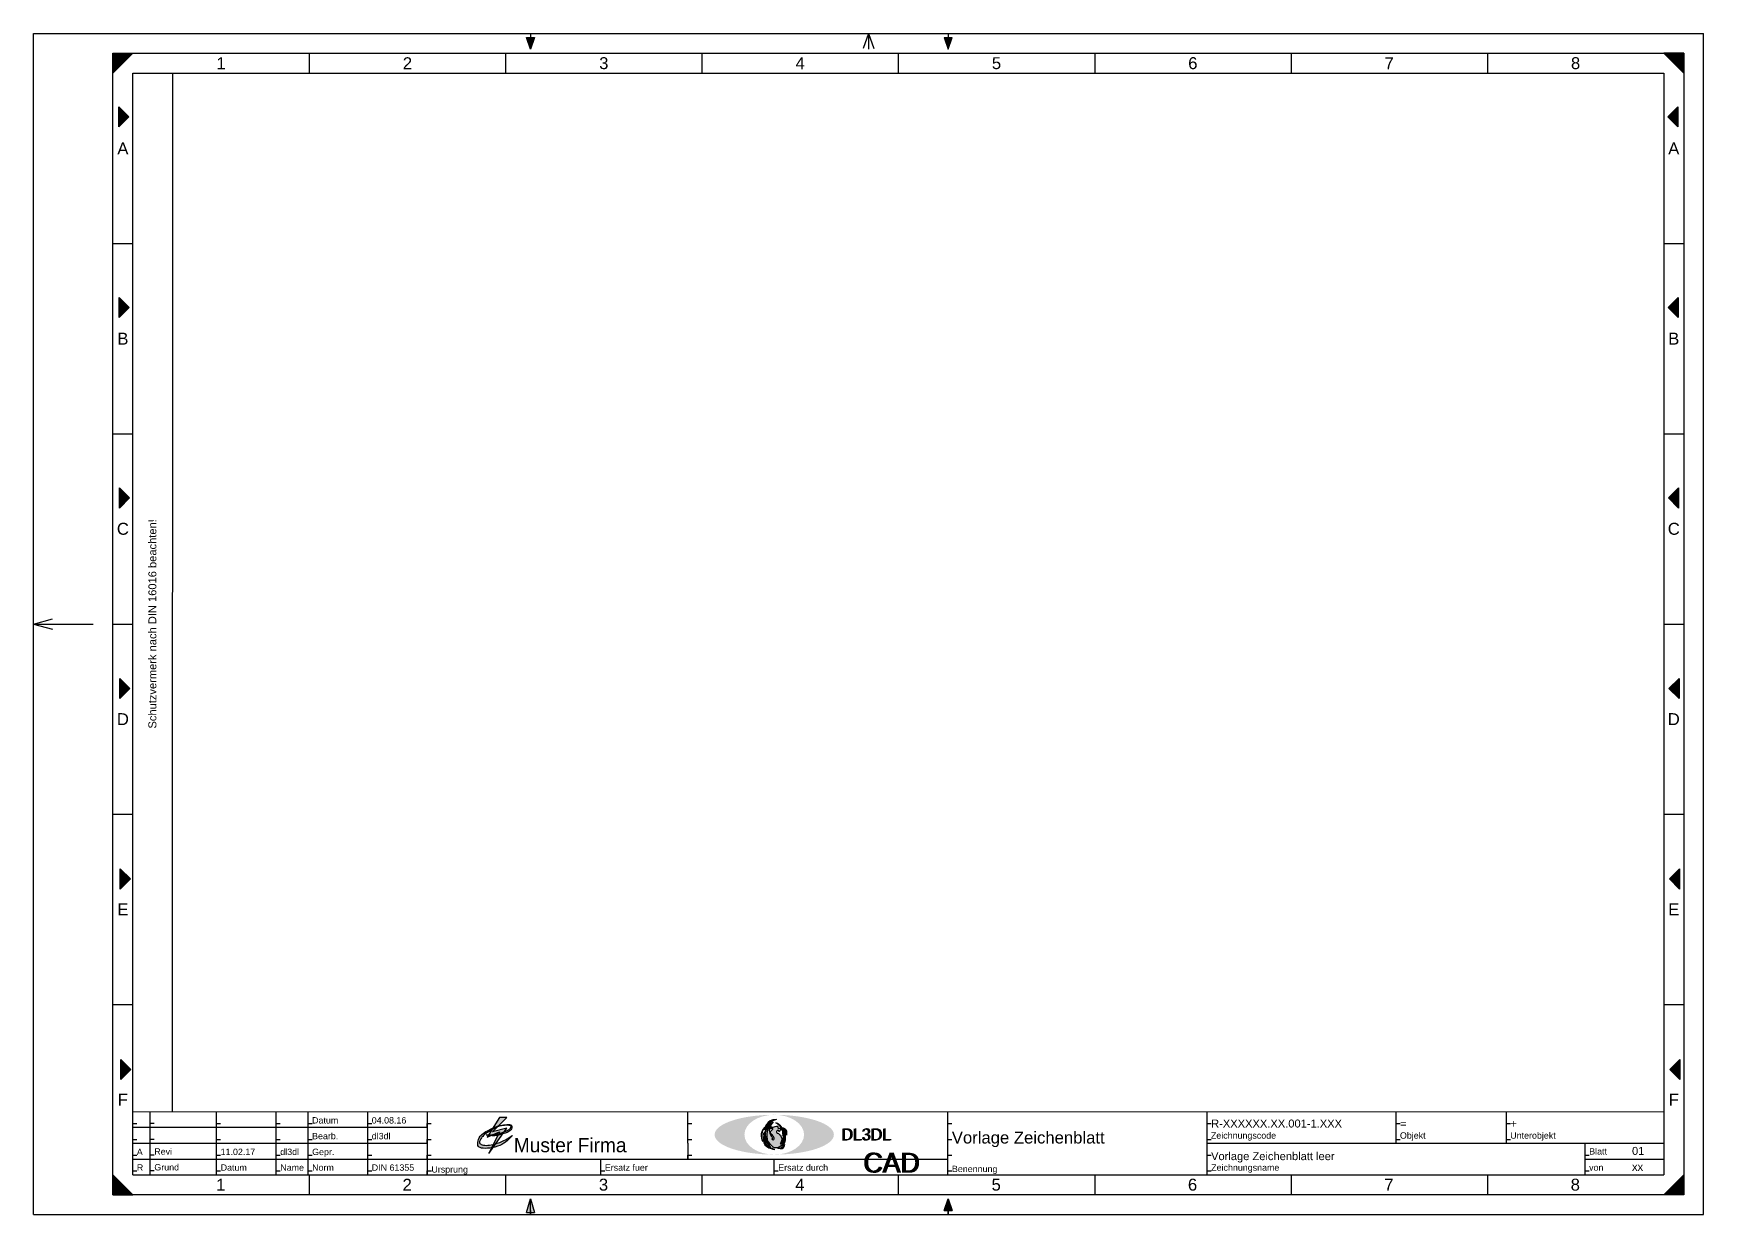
# Model space of a CAD drawing. Header units: millimetres. Extents: x 0 to 420, y 0 to 297.
import ezdxf

# ---------------------------------------------------------------- set-up
doc = ezdxf.new("R2010")
doc.units = ezdxf.units.MM
for name, color, linetype, true_color in [('Blatt beschnitten', 2, 'Continuous', 0xffff00), ('Einpassen', 1, 'Continuous', 0xff0000), ('Faltung Lochung', 3, 'Continuous', 0x00ff00), ('Hilfe', 1, 'Continuous', 0xff0000), ('Logo', 5, 'Continuous', 0x0000ff), ('Logo Text', 1, 'Continuous', 0xff0000), ('Logo_a', 1, 'Continuous', 0xff0000), ('Logo_b', 30, 'Continuous', 0xff7f00), ('Logo_c', 14, 'Continuous', 0x800000), ('Musterlogo AG', 3, 'Continuous', 0x00ff00), ('Musterlogo AG 1', 1, 'Continuous', 0xff0000), ('Musterlogo AG Text', 5, 'Continuous', 0x0000ff), ('pfoenix', 94, 'Continuous', 0x008000), ('PK Text Vorgabe', 1, 'Continuous', 0xff0000), ('Plankopf_elt', 5, 'Continuous', 0x0000ff), ('Rahmen Doppelt', 3, 'Continuous', 0x00ff00), ('Rahmen Raster', 3, 'Continuous', 0x00ff00), ('Rahmen Raster Text', 3, 'Continuous', 0x00ff00), ('Schutzvermerk', 5, 'Continuous', 0x0000ff), ('Tabelle', 5, 'Continuous', 0x0000ff)]:
    doc.layers.add(name, color=color, linetype=linetype, true_color=true_color)
doc.layers.add('PK Text ausgefuellt', color=94, linetype='Continuous', lineweight=25, true_color=0x008000)
doc.styles.add('textstyle10', font='')
doc.styles.add('textstyle11', font='')
doc.styles.add('textstyle12', font='')
doc.styles.add('textstyle13', font='')
doc.styles.add('textstyle14', font='')
doc.styles.add('textstyle15', font='')
doc.styles.add('textstyle16', font='')
doc.styles.add('textstyle17', font='')
doc.styles.add('textstyle18', font='')
doc.styles.add('textstyle19', font='')
doc.styles.add('textstyle20', font='')
doc.styles.add('textstyle21', font='')
doc.styles.add('textstyle22', font='')
doc.styles.add('textstyle23', font='')
doc.styles.add('textstyle24', font='')
doc.styles.add('textstyle25', font='')
doc.styles.add('textstyle26', font='')
doc.styles.add('textstyle27', font='')
doc.styles.add('textstyle28', font='')
doc.styles.add('textstyle29', font='')
doc.styles.add('textstyle30', font='')
doc.styles.add('textstyle31', font='')
doc.styles.add('textstyle32', font='')
doc.styles.add('textstyle33', font='')
doc.styles.add('textstyle34', font='')
doc.styles.add('textstyle35', font='')
doc.styles.add('textstyle36', font='')
doc.styles.add('textstyle37', font='')
doc.styles.add('textstyle38', font='')
doc.styles.add('textstyle39', font='')
doc.styles.add('textstyle40', font='')
doc.styles.add('textstyle41', font='')
doc.styles.add('textstyle42', font='')
doc.styles.add('textstyle43', font='')
doc.styles.add('textstyle44', font='')
doc.styles.add('textstyle45', font='')
doc.styles.add('textstyle46', font='')
doc.styles.add('textstyle47', font='')
doc.styles.add('textstyle48', font='')
doc.styles.add('textstyle49', font='')
doc.styles.add('textstyle50', font='')
doc.styles.add('textstyle51', font='')
doc.styles.add('textstyle52', font='')
doc.styles.add('textstyle53', font='')
doc.styles.add('textstyle54', font='')
doc.styles.add('textstyle55', font='')
doc.styles.add('textstyle56', font='')
doc.styles.add('textstyle57', font='')
doc.styles.add('textstyle58', font='')
doc.styles.add('textstyle59', font='')
doc.styles.add('textstyle60', font='')
doc.styles.add('textstyle61', font='')
doc.styles.add('textstyle62', font='')
doc.styles.add('textstyle63', font='')
doc.styles.add('textstyle64', font='')
doc.styles.add('textstyle65', font='')
doc.styles.add('textstyle66', font='')
doc.styles.add('textstyle67', font='')
doc.styles.add('textstyle68', font='')
doc.styles.add('textstyle69', font='')
doc.styles.add('textstyle7', font='')
doc.styles.add('textstyle70', font='')
doc.styles.add('textstyle71', font='')
doc.styles.add('textstyle72', font='')
doc.styles.add('textstyle8', font='')
doc.styles.add('textstyle9', font='')
doc.styles.get('textstyle10').set_extended_font_data('Liberation Sans')
doc.styles.get('textstyle11').set_extended_font_data('Liberation Sans')
doc.styles.get('textstyle12').set_extended_font_data('Liberation Sans')
doc.styles.get('textstyle13').set_extended_font_data('Liberation Sans')
doc.styles.get('textstyle14').set_extended_font_data('Liberation Sans')
doc.styles.get('textstyle15').set_extended_font_data('Liberation Sans')
doc.styles.get('textstyle16').set_extended_font_data('LiberationSans-Regular.ttf')
doc.styles.get('textstyle17').set_extended_font_data('Liberation Sans')
doc.styles.get('textstyle18').set_extended_font_data('Liberation Sans')
doc.styles.get('textstyle19').set_extended_font_data('Liberation Sans')
doc.styles.get('textstyle20').set_extended_font_data('Liberation Sans')
doc.styles.get('textstyle21').set_extended_font_data('Liberation Sans')
doc.styles.get('textstyle22').set_extended_font_data('Liberation Sans')
doc.styles.get('textstyle23').set_extended_font_data('Liberation Sans')
doc.styles.get('textstyle24').set_extended_font_data('Liberation Sans')
doc.styles.get('textstyle25').set_extended_font_data('Liberation Sans')
doc.styles.get('textstyle26').set_extended_font_data('Liberation Sans')
doc.styles.get('textstyle27').set_extended_font_data('Liberation Sans')
doc.styles.get('textstyle28').set_extended_font_data('Liberation Sans')
doc.styles.get('textstyle29').set_extended_font_data('Liberation Sans')
doc.styles.get('textstyle30').set_extended_font_data('Liberation Sans')
doc.styles.get('textstyle31').set_extended_font_data('Liberation Sans')
doc.styles.get('textstyle32').set_extended_font_data('Liberation Sans')
doc.styles.get('textstyle33').set_extended_font_data('Liberation Sans')
doc.styles.get('textstyle34').set_extended_font_data('Liberation Sans')
doc.styles.get('textstyle35').set_extended_font_data('Liberation Sans')
doc.styles.get('textstyle36').set_extended_font_data('Liberation Sans')
doc.styles.get('textstyle37').set_extended_font_data('Liberation Sans')
doc.styles.get('textstyle38').set_extended_font_data('Liberation Sans')
doc.styles.get('textstyle39').set_extended_font_data('Liberation Sans')
doc.styles.get('textstyle40').set_extended_font_data('Liberation Sans')
doc.styles.get('textstyle41').set_extended_font_data('Liberation Sans')
doc.styles.get('textstyle42').set_extended_font_data('Liberation Sans')
doc.styles.get('textstyle43').set_extended_font_data('Liberation Sans')
doc.styles.get('textstyle44').set_extended_font_data('Liberation Sans')
doc.styles.get('textstyle45').set_extended_font_data('Liberation Sans')
doc.styles.get('textstyle46').set_extended_font_data('Liberation Sans')
doc.styles.get('textstyle47').set_extended_font_data('Liberation Sans')
doc.styles.get('textstyle48').set_extended_font_data('Liberation Sans')
doc.styles.get('textstyle49').set_extended_font_data('Liberation Sans')
doc.styles.get('textstyle50').set_extended_font_data('Liberation Sans')
doc.styles.get('textstyle51').set_extended_font_data('Liberation Sans')
doc.styles.get('textstyle52').set_extended_font_data('Liberation Sans')
doc.styles.get('textstyle53').set_extended_font_data('Liberation Sans')
doc.styles.get('textstyle54').set_extended_font_data('Liberation Sans')
doc.styles.get('textstyle55').set_extended_font_data('Liberation Sans')
doc.styles.get('textstyle56').set_extended_font_data('Liberation Sans')
doc.styles.get('textstyle57').set_extended_font_data('Liberation Sans')
doc.styles.get('textstyle58').set_extended_font_data('Liberation Sans')
doc.styles.get('textstyle59').set_extended_font_data('Liberation Sans')
doc.styles.get('textstyle60').set_extended_font_data('Liberation Sans')
doc.styles.get('textstyle61').set_extended_font_data('Liberation Sans')
doc.styles.get('textstyle62').set_extended_font_data('Liberation Sans')
doc.styles.get('textstyle63').set_extended_font_data('Liberation Sans')
doc.styles.get('textstyle64').set_extended_font_data('Liberation Sans')
doc.styles.get('textstyle65').set_extended_font_data('URW Chancery L')
doc.styles.get('textstyle66').set_extended_font_data('URW Chancery L')
doc.styles.get('textstyle67').set_extended_font_data('URW Chancery L')
doc.styles.get('textstyle68').set_extended_font_data('URW Chancery L')
doc.styles.get('textstyle69').set_extended_font_data('Liberation Sans')
doc.styles.get('textstyle7').set_extended_font_data('Liberation Sans')
doc.styles.get('textstyle70').set_extended_font_data('Liberation Sans')
doc.styles.get('textstyle71').set_extended_font_data('Liberation Sans')
doc.styles.get('textstyle72').set_extended_font_data('URW Chancery L')
doc.styles.get('textstyle8').set_extended_font_data('Liberation Sans')
doc.styles.get('textstyle9').set_extended_font_data('Liberation Sans')

msp = doc.modelspace()

# ---------------------------------------------------------------- hatches: boundary and pattern name
at = {"layer": 'Einpassen'}
for points in [[(21.47, 273.47), (24, 276), (21.47, 278.53)], [(413.53, 278.53), (411, 276), (413.53, 273.47)], [(21.56, 225.56), (24.1, 228.1), (21.56, 230.63)], [(413.63, 230.63), (411.1, 228.1), (413.63, 225.56)], [(21.66, 177.66), (24.19, 180.2), (21.66, 182.73)], [(413.73, 182.73), (411.19, 180.2), (413.73, 177.66)], [(21.76, 129.76), (24.29, 132.3), (21.76, 134.83)], [(413.82, 134.83), (411.29, 132.3), (413.82, 129.76)], [(21.85, 81.86), (24.39, 84.39), (21.85, 86.93)], [(413.92, 86.93), (411.39, 84.39), (413.92, 81.86)], [(21.95, 33.96), (24.48, 36.49), (21.95, 39.03)], [(414.02, 39.03), (411.48, 36.49), (414.02, 33.96)]]:
    msp.add_hatch(color=256, dxfattribs=at).paths.add_polyline_path(points)
at = {"layer": 'Faltung Lochung'}
for points in [[(126, 296), (125, 293), (124, 296)], [(229, 296), (230, 293), (231, 296)], [(229, 1), (230, 4), (231, 1)]]:
    msp.add_hatch(color=256, dxfattribs=at).paths.add_polyline_path(points)
h = msp.add_hatch(color=256, dxfattribs=at)
h.paths.add_polyline_path([(124, 0.5), (125, 4), (126, 0.5)])
h.paths.add_polyline_path([(229, 1), (230, 4), (231, 1)])
at = {"layer": 'Logo_a'}
h = msp.add_hatch(color=256, dxfattribs=at)
edge = h.paths.add_edge_path()
edge.add_ellipse((186.3, 20.09), major_axis=(12.5, 0), ratio=0.4, start_angle=0, end_angle=360)
edge = h.paths.add_edge_path()
edge.add_ellipse((186.3, 20.09), major_axis=(10, 0), ratio=0.5, start_angle=0, end_angle=360)
at = {"layer": 'Logo_b'}
h = msp.add_hatch(color=256, dxfattribs=at)
edge = h.paths.add_edge_path()
edge.add_ellipse((186.3, 20.09), major_axis=(10, 0), ratio=0.5, start_angle=0, end_angle=360)
edge = h.paths.add_edge_path()
edge.add_ellipse((186.3, 20.09), major_axis=(7.5, 0), ratio=0.666667, start_angle=0, end_angle=360)
at = {"layer": 'Logo_c'}
h = msp.add_hatch(color=256, dxfattribs=at)
edge = h.paths.add_edge_path()
edge.add_ellipse((186.3, 20.09), major_axis=(12.5, 0), ratio=0.4, start_angle=0, end_angle=360)
edge = h.paths.add_edge_path()
edge.add_ellipse((186.3, 20.09), major_axis=(15, 0), ratio=0.333333, start_angle=0, end_angle=360)
at = {"layer": 'Musterlogo AG'}
h = msp.add_hatch(color=256, dxfattribs=at)
edge = h.paths.add_edge_path()
edge.add_spline(control_points=[(113.89, 20.06), (115.53, 19.65), (116.85, 19.96), (119.34, 20.62), (120.46, 21.54), (120.31, 22.6), (119.7, 22.66), (117.66, 22.55), (116.39, 22.2), (112.68, 20.37), (111.87, 18.99), (111.61, 17.21), (112.48, 16.65), (114.71, 16.6), (117.41, 17.32), (119.19, 18.49), (120.46, 19.91), (120.46, 19.91), (118.63, 18.74), (117.26, 18.13), (115.99, 17.72), (114.26, 17.32), (112.68, 17.52), (112.07, 17.98), (112.27, 18.69), (112.73, 19.44), (113.63, 20.34), (115.54, 21.48), (116.51, 22.09), (117.35, 22.29), (118.03, 22.41), (118.84, 22.48), (119.63, 22.45), (119.99, 22.36), (120.19, 22.17), (120.09, 21.8), (119.48, 21.24), (118.78, 20.96), (117.96, 20.64), (117.04, 20.35), (115.98, 20.16), (115.08, 20.04), (113.89, 20.06), (113.89, 20.06)], knot_values=[0, 0, 0, 0, 1, 2, 3, 4, 5, 6, 7, 8, 9, 10, 11, 12, 13, 14, 15, 16, 17, 18, 19, 20, 21, 22, 23, 24, 25, 26, 27, 28, 29, 30, 31, 32, 33, 34, 35, 36, 37, 38, 39, 40, 41, 41, 41, 41], degree=3, periodic=0)
h = msp.add_hatch(color=256, dxfattribs=at)
edge = h.paths.add_edge_path()
edge.add_spline(control_points=[(113.89, 20.06), (115.53, 19.65), (116.85, 19.96), (119.34, 20.62), (120.46, 21.54), (120.31, 22.6), (119.7, 22.66), (117.66, 22.55), (116.39, 22.2), (112.68, 20.37), (111.87, 18.99), (111.61, 17.21), (112.48, 16.65), (114.71, 16.6), (117.41, 17.32), (119.19, 18.49), (120.46, 19.91), (120.46, 19.91), (118.63, 18.74), (117.26, 18.13), (115.99, 17.72), (114.26, 17.32), (112.68, 17.52), (112.07, 17.98), (112.27, 18.69), (112.73, 19.44), (113.63, 20.34), (115.54, 21.48), (116.51, 22.09), (117.35, 22.29), (118.03, 22.41), (118.84, 22.48), (119.63, 22.45), (119.99, 22.36), (120.19, 22.17), (120.09, 21.8), (119.48, 21.24), (118.78, 20.96), (117.96, 20.64), (117.04, 20.35), (115.98, 20.16), (115.08, 20.04), (113.89, 20.06), (113.89, 20.06)], knot_values=[0, 0, 0, 0, 1, 2, 3, 4, 5, 6, 7, 8, 9, 10, 11, 12, 13, 14, 15, 16, 17, 18, 19, 20, 21, 22, 23, 24, 25, 26, 27, 28, 29, 30, 31, 32, 33, 34, 35, 36, 37, 38, 39, 40, 41, 41, 41, 41], degree=3, periodic=0)
at = {"layer": 'Musterlogo AG 1'}
msp.add_hatch(color=256, dxfattribs=at).paths.add_polyline_path([(117.23, 24.39), (114.08, 19.44), (117.23, 20.79), (114.53, 15.39), (119.03, 21.69), (115.43, 20.79), (119.03, 24.39)])
at = {"layer": 'pfoenix'}
h = msp.add_hatch(color=256, dxfattribs=at)
edge = h.paths.add_edge_path()
edge.add_spline(control_points=[(183.82, 21.9), (182.49, 20.64), (183.14, 18.52), (183.43, 18.37)], knot_values=[0, 0, 0, 0, 1, 1, 1, 1], degree=3, periodic=0)
edge.add_spline(control_points=[(183.43, 18.37), (183.34, 18.45), (182.69, 20.57), (183.82, 21.9)], knot_values=[0, 0, 0, 0, 1, 1, 1, 1], degree=3, periodic=0)
h = msp.add_hatch(color=256, dxfattribs=at)
edge = h.paths.add_edge_path()
edge.add_spline(control_points=[(185.63, 19.61), (185.96, 19.4), (185.73, 19.01), (185.73, 19.01), (185.73, 19.01), (185.81, 18.81), (186.33, 18.8), (186.25, 19.29), (186.15, 19.61), (185.72, 20.04), (185.38, 20.33), (185.25, 20.72), (185.51, 21.12), (185.92, 21.39), (186, 21.5), (185.94, 21.64), (185.7, 21.63), (185.49, 21.58), (185.31, 21.67), (185.35, 21.97), (185.63, 22.1), (185.63, 22.12), (185.63, 22.1), (185.56, 21.98), (185.44, 21.89), (185.54, 21.8), (185.86, 21.89), (186.23, 22.09), (186.9, 22.23), (187.15, 22.2), (187.18, 22.14), (187.21, 21.92), (187.13, 21.75), (187.46, 21.78), (187.69, 21.68), (187.88, 21.48), (187.84, 21.17), (187.62, 20.89), (187.53, 20.82), (187.53, 20.82), (187.5, 20.98), (187.45, 21.16), (187.25, 21.2), (186.98, 21.15), (186.86, 20.89), (186.87, 20.56), (187.11, 20.46), (187.6, 20.29), (187.84, 19.99)], knot_values=[0, 0, 0, 0, 1, 2, 3, 4, 5, 6, 7, 8, 9, 10, 11, 12, 13, 14, 15, 16, 17, 18, 19, 20, 21, 22, 23, 24, 25, 26, 27, 28, 29, 30, 31, 32, 33, 34, 35, 36, 37, 38, 39, 40, 41, 42, 43, 44, 45, 46, 46, 46, 46], degree=3, periodic=0)
edge.add_spline(control_points=[(187.84, 19.99), (188.06, 19.6), (188.22, 19.06), (188.13, 18.53), (187.94, 18.06), (187.77, 17.77), (187.77, 17.77), (188.34, 18.11), (188.49, 18.69), (188.48, 19.14), (188.43, 19.27), (188.6, 18.97), (188.62, 18.44), (188.51, 18.1), (188.05, 17.25), (187.56, 16.93), (187.02, 16.78), (186.37, 16.78), (185.95, 16.98), (185.95, 16.98), (185.95, 16.98)], knot_values=[0, 0, 0, 0, 1, 2, 3, 4, 5, 6, 7, 8, 9, 10, 11, 12, 13, 14, 15, 16, 17, 18, 18, 18, 18], degree=3, periodic=0)
edge.add_spline(control_points=[(185.95, 16.98), (185.95, 16.98), (185.9, 16.95), (182.69, 20.64), (186.02, 23.3)], knot_values=[0, 0, 0, 0, 1, 2, 2, 2, 2], degree=3, periodic=0)
edge.add_spline(control_points=[(186.02, 23.3), (184.56, 21.4), (185.63, 19.61), (185.63, 19.61), (185.63, 19.61), (185.63, 19.61), (185.63, 19.61)], knot_values=[0, 0, 0, 0, 1, 2, 3, 4, 4, 4, 4], degree=3, periodic=0)
h = msp.add_hatch(color=256, dxfattribs=at)
edge = h.paths.add_edge_path()
edge.add_spline(control_points=[(185.53, 23.35), (183.88, 20.14), (185.42, 16.81), (185.41, 16.79), (185.41, 16.79), (183.03, 20.19), (185.53, 23.35), (185.53, 23.35), (185.53, 23.35)], knot_values=[0, 0, 0, 0, 1, 2, 3, 4, 5, 6, 6, 6, 6], degree=3, periodic=0)
h = msp.add_hatch(color=256, dxfattribs=at)
edge = h.paths.add_edge_path()
edge.add_spline(control_points=[(186.87, 23.95), (184.67, 23.42), (183.85, 21.3), (183.85, 21.3)], knot_values=[0, 0, 0, 0, 1, 1, 1, 1], degree=3, periodic=0)
edge.add_spline(control_points=[(183.85, 21.3), (183.88, 21.46), (184.18, 23.94), (186.87, 23.95)], knot_values=[0, 0, 0, 0, 1, 1, 1, 1], degree=3, periodic=0)
h = msp.add_hatch(color=256, dxfattribs=at)
edge = h.paths.add_edge_path()
edge.add_spline(control_points=[(188.34, 20.8), (188.38, 20.53), (188.41, 20.32), (188.44, 19.98), (188.44, 19.73), (188.44, 19.73), (188.44, 19.73), (188.56, 20.08), (188.56, 20.5), (188.47, 21.24), (188.24, 21.91), (188.03, 22.25), (187.47, 22.71), (186.72, 23.04), (186.72, 23.04), (186.72, 23.04)], knot_values=[0, 0, 0, 0, 1, 2, 3, 4, 5, 6, 7, 8, 9, 10, 11, 12, 13, 13, 13, 13], degree=3, periodic=0)
edge.add_spline(control_points=[(186.72, 23.04), (187.17, 22.81), (187.43, 22.55), (187.7, 22.21), (187.97, 21.85), (188.22, 21.28), (188.34, 20.8)], knot_values=[0, 0, 0, 0, 1, 2, 3, 4, 4, 4, 4], degree=3, periodic=0)
h = msp.add_hatch(color=256, dxfattribs=at)
edge = h.paths.add_edge_path()
edge.add_spline(control_points=[(189.05, 19.01), (189.03, 18.59), (188.9, 18.03), (188.72, 17.71), (188.33, 17.34), (188.1, 17.12), (188.1, 17.12), (188.26, 17.41), (188.48, 17.76), (188.61, 18.11), (188.62, 18.44), (188.47, 19.2)], knot_values=[0, 0, 0, 0, 1, 2, 3, 4, 5, 6, 7, 8, 9, 9, 9, 9], degree=3, periodic=0)
edge.add_spline(control_points=[(188.47, 19.2), (188.68, 19.31), (188.72, 19.54), (188.75, 20.24), (188.71, 20.87), (188.69, 21.21), (188.47, 21.88), (188.34, 21.97), (188.72, 21.49), (188.84, 21.16), (188.97, 20.69), (189.04, 20.23), (189.07, 19.6), (189.05, 19.01)], knot_values=[0, 0, 0, 0, 1, 2, 3, 4, 5, 6, 7, 8, 9, 10, 11, 11, 11, 11], degree=3, periodic=0)
h = msp.add_hatch(color=256, dxfattribs=at)
edge = h.paths.add_edge_path()
edge.add_spline(control_points=[(189.35, 19.97), (189.34, 20.41), (189.28, 20.7), (189.21, 21.03), (189.08, 21.3), (188.78, 21.72), (188.78, 21.72), (188.78, 21.72)], knot_values=[0, 0, 0, 0, 1, 2, 3, 4, 5, 5, 5, 5], degree=3, periodic=0)
edge.add_spline(control_points=[(188.78, 21.72), (189.48, 21.38), (189.35, 19.97), (189.35, 19.97), (189.35, 19.97)], knot_values=[0, 0, 0, 0, 1, 2, 2, 2, 2], degree=3, periodic=0)
h = msp.add_hatch(color=256, dxfattribs=at)
edge = h.paths.add_edge_path()
edge.add_spline(control_points=[(183.67, 20.57), (183.75, 17.43), (186.48, 16.35), (186.48, 16.35), (186.48, 16.35), (183.41, 17.11), (183.69, 20.53), (183.69, 20.53), (183.67, 20.57)], knot_values=[0, 0, 0, 0, 1, 2, 3, 4, 5, 6, 6, 6, 6], degree=3, periodic=0)
h = msp.add_hatch(color=256, dxfattribs=at)
edge = h.paths.add_edge_path()
edge.add_spline(control_points=[(187.35, 16.64), (187.65, 16.52), (188.14, 16.51), (188.41, 16.59), (188.66, 16.86), (188.81, 17.24), (188.83, 17.52), (188.86, 17.64), (188.86, 17.64), (188.86, 17.64), (188.76, 17.39), (188.68, 17.31), (188.48, 17.06), (188.27, 16.92), (188.07, 16.83), (187.76, 16.73), (187.46, 16.71), (187.35, 16.71), (187.24, 16.72), (187.24, 16.71), (187.24, 16.71), (187.3, 16.66), (187.35, 16.64), (187.35, 16.64), (187.35, 16.64)], knot_values=[0, 0, 0, 0, 1, 2, 3, 4, 5, 6, 7, 8, 9, 10, 11, 12, 13, 14, 15, 16, 17, 18, 19, 20, 21, 22, 22, 22, 22], degree=3, periodic=0)
at = {"layer": 'Rahmen Raster Text'}
for points in [[(20, 292), (20, 287), (25, 292)], [(415, 292), (410, 292), (415, 287)], [(20, 5), (25, 5), (20, 10)], [(20, 5), (25, 5), (20, 10)], [(415, 5), (415, 10), (410, 5)], [(415, 5), (415, 10), (410, 5)]]:
    msp.add_hatch(color=256, dxfattribs=at).paths.add_polyline_path(points)

# ---------------------------------------------------------------- linework, layer by layer
at = {"layer": 'Blatt beschnitten'}
for p, q in [((0, 297), (420, 297)), ((0, 0), (0, 297)), ((420, 0), (420, 297)), ((0, 0), (420, 0))]:
    msp.add_line(p, q, dxfattribs=at)
at = {"layer": 'Einpassen'}
for p, q in [((21.47, 273.47), (21.47, 278.53)), ((24, 276), (21.47, 278.53)), ((413.53, 278.53), (411, 276)), ((413.53, 278.53), (413.53, 273.47)), ((21.47, 273.47), (24, 276)), ((411, 276), (413.53, 273.47)), ((21.56, 225.56), (21.56, 230.63)), ((24.1, 228.1), (21.56, 230.63)), ((21.56, 225.56), (24.1, 228.1)), ((413.63, 230.63), (411.1, 228.1)), ((411.1, 228.1), (413.63, 225.56)), ((413.63, 230.63), (413.63, 225.56)), ((21.66, 177.66), (21.66, 182.73)), ((24.19, 180.2), (21.66, 182.73)), ((413.73, 182.73), (411.19, 180.2)), ((413.73, 182.73), (413.73, 177.66)), ((21.66, 177.66), (24.19, 180.2)), ((411.19, 180.2), (413.73, 177.66)), ((21.76, 129.76), (21.76, 134.83)), ((24.29, 132.3), (21.76, 134.83)), ((413.82, 134.83), (411.29, 132.3)), ((413.82, 134.83), (413.82, 129.76)), ((21.76, 129.76), (24.29, 132.3)), ((411.29, 132.3), (413.82, 129.76)), ((21.85, 81.86), (21.85, 86.93)), ((24.39, 84.39), (21.85, 86.93)), ((21.85, 81.86), (24.39, 84.39)), ((413.92, 86.93), (411.39, 84.39)), ((411.39, 84.39), (413.92, 81.86)), ((413.92, 86.93), (413.92, 81.86)), ((21.95, 33.96), (21.95, 39.03)), ((24.48, 36.49), (21.95, 39.03)), ((414.02, 39.03), (411.48, 36.49)), ((414.02, 39.03), (414.02, 33.96)), ((21.95, 33.96), (24.48, 36.49)), ((411.48, 36.49), (414.02, 33.96))]:
    msp.add_line(p, q, dxfattribs=at)
at = {"layer": 'Faltung Lochung'}
for p, q in [((124, 296), (126, 296)), ((125, 293), (124, 296)), ((125, 297), (125, 293)), ((125, 297), (125, 296)), ((126, 296), (125, 293)), ((210, 297), (208.63, 293.24)), ((210, 297), (210, 293)), ((210, 297), (211.37, 293.24)), ((229, 296), (231, 296)), ((229, 296), (230, 293)), ((230, 297), (230, 293)), ((230, 297), (230, 296)), ((230, 293), (231, 296)), ((0, 148.5), (4.83, 149.79)), ((0, 148.5), (15, 148.5)), ((0, 148.5), (4.83, 147.21)), ((124, 0.5), (125, 4)), ((124, 0.5), (126, 0.5)), ((125, 0), (125, 4)), ((125, 4), (126, 0.5)), ((125, 1), (125, 0)), ((229, 1), (230, 4)), ((229, 1), (231, 1)), ((230, 0), (230, 4)), ((230, 4), (231, 1)), ((230, 1), (230, 0))]:
    msp.add_line(p, q, dxfattribs=at)
at = {"layer": 'Hilfe'}
for p, q in [((25, 287), (35, 287)), ((25, 21.88), (25, 22.88)), ((25, 22.88), (26, 22.88)), ((29.4, 21.95), (29.4, 22.95)), ((29.4, 22.95), (30.4, 22.95)), ((46.08, 21.88), (46.08, 22.88)), ((46.08, 22.88), (47.08, 22.88)), ((61.08, 21.88), (61.08, 22.88)), ((61.08, 22.88), (62.08, 22.88)), ((69.08, 21.88), (69.08, 22.88)), ((69.08, 22.88), (70.08, 22.88)), ((84.08, 21.88), (84.08, 22.88)), ((84.08, 22.88), (85.08, 22.88)), ((99.05, 21.88), (99.05, 22.88)), ((99.05, 22.88), (100.05, 22.88)), ((164.56, 21.88), (164.56, 22.88)), ((164.56, 22.88), (165.56, 22.88)), ((229.95, 21.88), (229.95, 22.88)), ((229.95, 22.88), (230.95, 22.88)), ((295.16, 21.88), (295.16, 22.88)), ((295.16, 22.88), (296.16, 22.88)), ((342.69, 21.88), (342.69, 22.88)), ((342.69, 22.88), (343.69, 22.88)), ((370.44, 21.88), (370.44, 22.88)), ((370.44, 22.88), (371.44, 22.88)), ((25, 17.92), (25, 18.92)), ((25, 18.92), (26, 18.92)), ((29.4, 17.99), (29.4, 18.99)), ((29.4, 18.99), (30.4, 18.99)), ((46.08, 17.92), (46.08, 18.92)), ((46.08, 18.92), (47.08, 18.92)), ((61.08, 17.92), (61.08, 18.92)), ((61.08, 18.92), (62.08, 18.92)), ((69.08, 17.92), (69.08, 18.92)), ((69.08, 18.92), (70.08, 18.92)), ((84.08, 17.92), (84.08, 18.92)), ((84.08, 18.92), (85.08, 18.92)), ((99.05, 17.92), (99.05, 18.92)), ((99.05, 18.92), (100.05, 18.92)), ((164.56, 17.92), (164.56, 18.92)), ((164.56, 18.92), (165.56, 18.92)), ((229.95, 17.92), (229.95, 18.92)), ((229.95, 18.92), (230.95, 18.92)), ((295.16, 17.92), (295.16, 18.92)), ((295.16, 18.92), (296.16, 18.92)), ((342.69, 17.92), (342.69, 18.92)), ((342.69, 18.92), (343.69, 18.92)), ((370.44, 17.92), (370.44, 18.92)), ((370.44, 18.92), (371.44, 18.92)), ((25, 13.96), (25, 14.96)), ((25, 14.96), (26, 14.96)), ((29.4, 14.03), (29.4, 15.03)), ((29.4, 15.03), (30.4, 15.03)), ((46.08, 13.96), (46.08, 14.96)), ((46.08, 14.96), (47.08, 14.96)), ((61.08, 13.96), (61.08, 14.96)), ((61.08, 14.96), (62.08, 14.96)), ((69.08, 13.96), (69.08, 14.96)), ((69.08, 14.96), (70.08, 14.96)), ((84.08, 13.96), (84.08, 14.96)), ((84.08, 14.96), (85.08, 14.96)), ((99.05, 13.96), (99.05, 14.96)), ((99.05, 14.96), (100.05, 14.96)), ((164.56, 13.96), (164.56, 14.96)), ((164.56, 14.96), (165.56, 14.96)), ((229.95, 13.96), (229.95, 14.96)), ((229.95, 14.96), (230.95, 14.96)), ((295.16, 13.96), (295.16, 14.96)), ((295.16, 14.96), (296.16, 14.96)), ((390.2, 13.96), (390.2, 14.96)), ((390.2, 14.96), (391.2, 14.96)), ((25, 10), (25, 11)), ((25, 11), (26, 11)), ((29.4, 10.07), (29.4, 11.07)), ((29.4, 11.07), (30.4, 11.07)), ((46.08, 10), (46.08, 11)), ((46.08, 11), (47.08, 11)), ((61.08, 10), (61.08, 11)), ((61.08, 11), (62.08, 11)), ((69.08, 10), (69.08, 11)), ((69.08, 11), (70.08, 11)), ((84.08, 10), (84.08, 11)), ((84.08, 11), (85.08, 11)), ((99.05, 10), (99.05, 11)), ((99.05, 11), (100.05, 11)), ((99.08, 10), (99.08, 11)), ((99.08, 11), (100.08, 11)), ((142.68, 10), (142.68, 11)), ((142.68, 11), (143.68, 11)), ((186.28, 10), (186.28, 11)), ((186.28, 11), (187.28, 11)), ((229.95, 10), (229.95, 11)), ((229.95, 11), (230.95, 11)), ((295.16, 10), (295.16, 11)), ((295.16, 11), (296.16, 11)), ((390.2, 10), (390.2, 11)), ((390.2, 11), (391.2, 11))]:
    msp.add_line(p, q, dxfattribs=at)
at = {"layer": 'Musterlogo AG'}
msp.add_open_spline([(113.89, 20.06), (115.53, 19.65), (116.85, 19.96), (119.34, 20.62), (120.46, 21.54), (120.31, 22.6), (119.7, 22.66), (117.66, 22.55), (116.39, 22.2), (112.68, 20.37), (111.87, 18.99), (111.61, 17.21), (112.48, 16.65), (114.71, 16.6), (117.41, 17.32), (119.19, 18.49), (120.46, 19.91), (120.46, 19.91), (118.63, 18.74), (117.26, 18.13), (115.99, 17.72), (114.26, 17.32), (112.68, 17.52), (112.07, 17.98), (112.27, 18.69), (112.73, 19.44), (113.63, 20.34), (115.54, 21.48), (116.51, 22.09), (117.35, 22.29), (118.03, 22.41), (118.84, 22.48), (119.63, 22.45), (119.99, 22.36), (120.19, 22.17), (120.09, 21.8), (119.48, 21.24), (118.78, 20.96), (117.96, 20.64), (117.04, 20.35), (115.98, 20.16), (115.08, 20.04), (113.89, 20.06), (113.89, 20.06)], degree=3, dxfattribs=at)
at = {"layer": 'Musterlogo AG 1'}
for p, q in [((117.23, 24.39), (114.08, 19.44)), ((114.53, 15.39), (119.03, 21.69)), ((115.43, 20.79), (119.03, 24.39)), ((119.03, 21.69), (115.43, 20.79)), ((119.03, 24.39), (117.23, 24.39)), ((114.08, 19.44), (117.23, 20.79)), ((117.23, 20.79), (114.53, 15.39))]:
    msp.add_line(p, q, dxfattribs=at)
at = {"layer": 'pfoenix'}
for points in [[(183.82, 21.9), (182.49, 20.64), (183.14, 18.52), (183.43, 18.37)], [(186.02, 23.3), (182.69, 20.64), (185.9, 16.95), (185.95, 16.98), (185.95, 16.98)], [(183.82, 21.9), (182.69, 20.57), (183.34, 18.45), (183.43, 18.37)], [(185.53, 23.35), (183.88, 20.14), (185.42, 16.81), (185.41, 16.79), (185.41, 16.79), (183.03, 20.19), (185.53, 23.35), (185.53, 23.35), (185.53, 23.35)], [(186.87, 23.95), (184.18, 23.94), (183.88, 21.46), (183.85, 21.3)], [(186.87, 23.95), (184.67, 23.42), (183.85, 21.3), (183.85, 21.3)], [(186.02, 23.3), (184.56, 21.4), (185.63, 19.61), (185.63, 19.61), (185.63, 19.61), (185.63, 19.61), (185.63, 19.61)], [(185.63, 19.61), (185.96, 19.4), (185.73, 19.01), (185.73, 19.01), (185.73, 19.01), (185.81, 18.81), (186.33, 18.8), (186.25, 19.29), (186.15, 19.61), (185.72, 20.04), (185.38, 20.33), (185.25, 20.72), (185.51, 21.12), (185.92, 21.39), (186, 21.5), (185.94, 21.64), (185.7, 21.63), (185.49, 21.58), (185.31, 21.67), (185.35, 21.97), (185.63, 22.1), (185.63, 22.12), (185.63, 22.1), (185.56, 21.98), (185.44, 21.89), (185.54, 21.8), (185.86, 21.89), (186.23, 22.09), (186.9, 22.23), (187.15, 22.2), (187.18, 22.14), (187.21, 21.92), (187.13, 21.75), (187.46, 21.78), (187.69, 21.68), (187.88, 21.48), (187.84, 21.17), (187.62, 20.89), (187.53, 20.82), (187.53, 20.82), (187.5, 20.98), (187.45, 21.16), (187.25, 21.2), (186.98, 21.15), (186.86, 20.89), (186.87, 20.56), (187.11, 20.46), (187.6, 20.29), (187.84, 19.99)], [(186.72, 23.04), (187.17, 22.81), (187.43, 22.55), (187.7, 22.21), (187.97, 21.85), (188.22, 21.28), (188.34, 20.8)], [(188.34, 20.8), (188.38, 20.53), (188.41, 20.32), (188.44, 19.98), (188.44, 19.73), (188.44, 19.73), (188.44, 19.73), (188.56, 20.08), (188.56, 20.5), (188.47, 21.24), (188.24, 21.91), (188.03, 22.25), (187.47, 22.71), (186.72, 23.04), (186.72, 23.04), (186.72, 23.04)], [(188.47, 19.2), (188.68, 19.31), (188.72, 19.54), (188.75, 20.24), (188.71, 20.87), (188.69, 21.21), (188.47, 21.88), (188.34, 21.97), (188.72, 21.49), (188.84, 21.16), (188.97, 20.69), (189.04, 20.23), (189.07, 19.6), (189.05, 19.01)], [(188.78, 21.72), (189.48, 21.38), (189.35, 19.97), (189.35, 19.97), (189.35, 19.97)], [(189.35, 19.97), (189.34, 20.41), (189.28, 20.7), (189.21, 21.03), (189.08, 21.3), (188.78, 21.72), (188.78, 21.72), (188.78, 21.72)], [(183.67, 20.57), (183.75, 17.43), (186.48, 16.35), (186.48, 16.35), (186.48, 16.35), (183.41, 17.11), (183.69, 20.53), (183.69, 20.53), (183.67, 20.57)], [(187.84, 19.99), (188.06, 19.6), (188.22, 19.06), (188.13, 18.53), (187.94, 18.06), (187.77, 17.77), (187.77, 17.77), (188.34, 18.11), (188.49, 18.69), (188.48, 19.14), (188.43, 19.27), (188.6, 18.97), (188.62, 18.44), (188.51, 18.1), (188.05, 17.25), (187.56, 16.93), (187.02, 16.78), (186.37, 16.78), (185.95, 16.98), (185.95, 16.98), (185.95, 16.98)], [(187.35, 16.64), (187.65, 16.52), (188.14, 16.51), (188.41, 16.59), (188.66, 16.86), (188.81, 17.24), (188.83, 17.52), (188.86, 17.64), (188.86, 17.64), (188.86, 17.64), (188.76, 17.39), (188.68, 17.31), (188.48, 17.06), (188.27, 16.92), (188.07, 16.83), (187.76, 16.73), (187.46, 16.71), (187.35, 16.71), (187.24, 16.72), (187.24, 16.71), (187.24, 16.71), (187.3, 16.66), (187.35, 16.64), (187.35, 16.64), (187.35, 16.64)], [(189.05, 19.01), (189.03, 18.59), (188.9, 18.03), (188.72, 17.71), (188.33, 17.34), (188.1, 17.12), (188.1, 17.12), (188.26, 17.41), (188.48, 17.76), (188.61, 18.11), (188.62, 18.44), (188.47, 19.2)]]:
    msp.add_open_spline(points, degree=3, dxfattribs=at)
at = {"layer": 'Plankopf_elt'}
for p, q in [((25, 21.96), (25, 25.96)), ((25, 25.96), (410, 25.84)), ((29.4, 22.07), (29.4, 25.91)), ((46.08, 22), (46.08, 25.84)), ((61.08, 22), (61.08, 25.84)), ((69.08, 22), (69.08, 25.84)), ((84.08, 22), (84.08, 25.84)), ((99.08, 22), (99.08, 25.84)), ((164.53, 22), (164.53, 25.84)), ((229.95, 21.88), (229.95, 25.84)), ((295.16, 21.88), (295.16, 25.84)), ((342.68, 17.92), (342.68, 25.84)), ((370.4, 17.92), (370.4, 25.84)), ((410, 25.84), (410, 10)), ((25, 22), (99.08, 22)), ((25, 17.96), (25, 21.96)), ((29.4, 18.07), (29.4, 22.07)), ((46.08, 18), (46.08, 22)), ((61.08, 18), (61.08, 22)), ((69.08, 18), (69.08, 22)), ((84.08, 18), (84.08, 22)), ((99.08, 18), (99.08, 22)), ((164.53, 18), (164.53, 22)), ((229.95, 17.92), (229.95, 21.88)), ((295.16, 17.92), (295.16, 21.88)), ((25, 18), (99.08, 18)), ((25, 13.96), (25, 17.96)), ((29.4, 14.07), (29.4, 18.07)), ((46.08, 14), (46.08, 18)), ((61.08, 14), (61.08, 18)), ((69.08, 14), (69.08, 18)), ((84.08, 14), (84.08, 18)), ((99.08, 14), (99.08, 18)), ((164.53, 18), (164.53, 14)), ((229.95, 13.96), (229.95, 17.92)), ((295.16, 13.96), (295.16, 17.92)), ((295.16, 17.92), (410, 17.92)), ((390.2, 13.96), (390.2, 17.92)), ((25, 9.96), (25, 13.96)), ((25, 13.96), (229.95, 13.96)), ((29.4, 10.07), (29.4, 14.07)), ((46.08, 10), (46.08, 14)), ((61.08, 10), (61.08, 14)), ((69.08, 10), (69.08, 14)), ((84.08, 10), (84.08, 14)), ((99.08, 10), (99.08, 14)), ((142.68, 10), (142.68, 14)), ((186.31, 10), (186.31, 13.96)), ((229.95, 10), (229.95, 13.96)), ((295.16, 10), (295.16, 13.96)), ((390.2, 10), (390.2, 13.96)), ((390.2, 13.96), (410, 13.96)), ((25, 10), (27.5, 10)), ((25, 10), (46.08, 10)), ((46.08, 10), (61.08, 10)), ((61.08, 10), (69.08, 10)), ((69.08, 10), (84.08, 10)), ((84.08, 10), (99.08, 10)), ((99.05, 10), (142.68, 10)), ((142.68, 10), (186.31, 10)), ((186.31, 10), (229.95, 10)), ((229.95, 10), (295.16, 10)), ((295.16, 10), (390.2, 10)), ((390.2, 10), (410, 10))]:
    msp.add_line(p, q, dxfattribs=at)
at = {"layer": 'Rahmen Doppelt'}
for p, q in [((20, 292), (415, 292)), ((20, 5), (20, 292)), ((415, 292), (415, 5)), ((25, 287), (410, 287)), ((25, 25.96), (25, 287)), ((410, 287), (410, 25.84)), ((415, 5), (20, 5))]:
    msp.add_line(p, q, dxfattribs=at)
at = {"layer": 'Rahmen Raster'}
for p, q in [((69.38, 292), (69.38, 287)), ((118.75, 292), (118.75, 287)), ((168.12, 292), (168.12, 287)), ((217.5, 292), (217.5, 287)), ((266.88, 292), (266.88, 287)), ((316.25, 292), (316.25, 287)), ((365.62, 292), (365.62, 287)), ((20, 244.17), (25, 244.17)), ((410, 244.17), (415, 244.17)), ((20, 196.33), (25, 196.33)), ((410, 196.33), (415, 196.33)), ((20, 148.5), (25, 148.5)), ((410, 148.5), (415, 148.5)), ((20, 100.67), (25, 100.67)), ((410, 100.67), (415, 100.67)), ((20, 52.83), (25, 52.83)), ((410, 52.83), (415, 52.83)), ((69.38, 10), (69.38, 5)), ((118.75, 10), (118.75, 5)), ((168.12, 10), (168.12, 5)), ((217.5, 10), (217.5, 5)), ((266.88, 10), (266.88, 5)), ((316.25, 10), (316.25, 5)), ((365.62, 10), (365.62, 5))]:
    msp.add_line(p, q, dxfattribs=at)
at = {"layer": 'Rahmen Raster Text'}
for p, q in [((20, 292), (20, 287)), ((20, 292), (25, 292)), ((25, 292), (20, 287)), ((415, 292), (410, 292)), ((415, 287), (410, 292)), ((415, 292), (415, 287)), ((20, 5), (20, 10)), ((20, 5), (20, 10)), ((20, 10), (25, 5)), ((20, 10), (25, 5)), ((410, 5), (415, 10)), ((410, 5), (415, 10)), ((415, 5), (415, 10)), ((415, 5), (415, 10)), ((20, 5), (25, 5)), ((20, 5), (25, 5)), ((415, 5), (410, 5)), ((415, 5), (410, 5))]:
    msp.add_line(p, q, dxfattribs=at)
at = {"layer": 'Tabelle'}
msp.add_line((35, 287), (34.92, 25.96), dxfattribs=at)

# ---------------------------------------------------------------- texts
at = {"layer": 'Logo', "attachment_point": 5}
for s, insert, char_height, style in [('DL3DL\\P', (209.3, 20.09), 3, 'textstyle65'), ('CAD\\P', (215.63, 13.04), 5, 'textstyle68')]:
    msp.add_mtext(s, dxfattribs=dict(at, insert=insert, char_height=char_height, style=style))
at = {"layer": 'Logo Text', "attachment_point": 5}
for s, insert, char_height, style in [('DL3DL\\P', (209.6, 20.18), 3, 'textstyle67'), ('CAD\\P', (216, 13), 5, 'textstyle66')]:
    msp.add_mtext(s, dxfattribs=dict(at, insert=insert, char_height=char_height, style=style))
at = {"layer": 'Musterlogo AG Text', "insert": (120.8, 17.45), "char_height": 3.6, "attachment_point": 4, "style": 'textstyle72'}
msp.add_mtext('Muster Firma', dxfattribs=at)
at = {"layer": 'PK Text ausgefuellt'}
for s, insert, char_height, attachment_point, style in [('04.08.16', (85.08, 22.88), 1.6, 7, 'textstyle37'), ('Vorlage Zeichenblatt', (230.95, 18.92), 3, 4, 'textstyle63'), ('R-XXXXXX.XX.001-1.XXX', (296.16, 22.88), 2, 4, 'textstyle58'), ('=', (343.69, 22.88), 2, 4, 'textstyle60'), ('+', (371.44, 22.88), 2, 4, 'textstyle59'), ('dl3dl', (85.08, 18.92), 1.6, 7, 'textstyle53'), ('01', (402, 16), 2, 4, 'textstyle54'), ('A', (26, 14.96), 1.6, 7, 'textstyle36'), ('Revi', (30.4, 15.03), 1.6, 7, 'textstyle35'), ('11.02.17', (47.08, 14.96), 1.6, 7, 'textstyle38'), ('dl3dl', (62.08, 14.96), 1.6, 7, 'textstyle52'), ('DIN 61355', (85.08, 11), 1.6, 7, 'textstyle51'), ('Vorlage Zeichenblatt leer', (296.15, 14.39), 2, 4, 'textstyle57'), ('xx', (402, 12), 2, 4, 'textstyle55')]:
    msp.add_mtext(s, dxfattribs=dict(at, insert=insert, char_height=char_height, attachment_point=attachment_point, style=style))
at = {"layer": 'PK Text Vorgabe', "char_height": 1.6}
for s, insert, attachment_point, style in [('Datum', (70.08, 22.88), 7, 'textstyle45'), ('Bearb.', (70.08, 18.92), 7, 'textstyle46'), ('Zeichnungscode', (296.1, 20.69), 1, 'textstyle71'), ('Objekt', (343.63, 20.69), 1, 'textstyle70'), ('Unterobjekt', (371.38, 20.69), 1, 'textstyle62'), ('R', (26.01, 12.63), 1, 'textstyle47'), ('Grund', (30.41, 12.7), 1, 'textstyle48'), ('Datum', (47.09, 12.63), 1, 'textstyle50'), ('Name', (62.09, 12.63), 1, 'textstyle49'), ('Gepr.', (70.09, 14.48), 7, 'textstyle43'), ('Norm', (70.09, 12.63), 1, 'textstyle44'), ('Ersatz fuer', (143.69, 12.63), 1, 'textstyle42'), ('Ersatz durch', (187.3, 12.63), 1, 'textstyle39'), ('Zeichnungsname', (296.17, 12.63), 1, 'textstyle69'), ('Blatt', (391.23, 16.7), 1, 'textstyle61'), ('Ursprung', (100.08, 12.17), 1, 'textstyle41'), ('Benennung', (230.98, 12.29), 1, 'textstyle40'), ('von', (391.21, 12.63), 1, 'textstyle64')]:
    msp.add_mtext(s, dxfattribs=dict(at, insert=insert, attachment_point=attachment_point, style=style))
at = {"layer": 'Rahmen Raster Text', "char_height": 3, "attachment_point": 5}
for s, insert, style in [('1', (47.19, 289.5), 'textstyle15'), ('2', (94.06, 289.5), 'textstyle11'), ('3', (143.44, 289.5), 'textstyle13'), ('4', (192.81, 289.5), 'textstyle7'), ('5', (242.19, 289.5), 'textstyle9'), ('6', (291.56, 289.5), 'textstyle29'), ('7', (340.94, 289.5), 'textstyle31'), ('8', (387.81, 289.5), 'textstyle26'), ('A', (22.5, 268.08), 'textstyle27'), ('A', (412.5, 268.08), 'textstyle28'), ('B', (22.5, 220.25), 'textstyle21'), ('B', (412.5, 220.25), 'textstyle22'), ('C', (22.5, 172.42), 'textstyle23'), ('C', (412.5, 172.42), 'textstyle24'), ('D', (22.5, 124.58), 'textstyle17'), ('D', (412.5, 124.58), 'textstyle18'), ('E', (22.5, 76.75), 'textstyle19'), ('E', (412.5, 76.75), 'textstyle20'), ('F', (22.5, 28.92), 'textstyle33'), ('F', (412.5, 28.92), 'textstyle34'), ('1', (47.11, 7.51), 'textstyle16'), ('2', (93.99, 7.51), 'textstyle12'), ('3', (143.36, 7.51), 'textstyle14'), ('4', (192.74, 7.51), 'textstyle8'), ('5', (242.11, 7.51), 'textstyle10'), ('6', (291.49, 7.51), 'textstyle30'), ('7', (340.86, 7.51), 'textstyle32'), ('8', (387.74, 7.51), 'textstyle25')]:
    msp.add_mtext(s, dxfattribs=dict(at, insert=insert, style=style))
at = {"layer": 'Schutzvermerk', "insert": (28.92, 148.53), "char_height": 2, "attachment_point": 2, "rotation": 90, "style": 'textstyle56'}
msp.add_mtext('Schutzvermerk nach DIN 16016 beachten!', dxfattribs=at)

doc.saveas('drawing.dxf')
